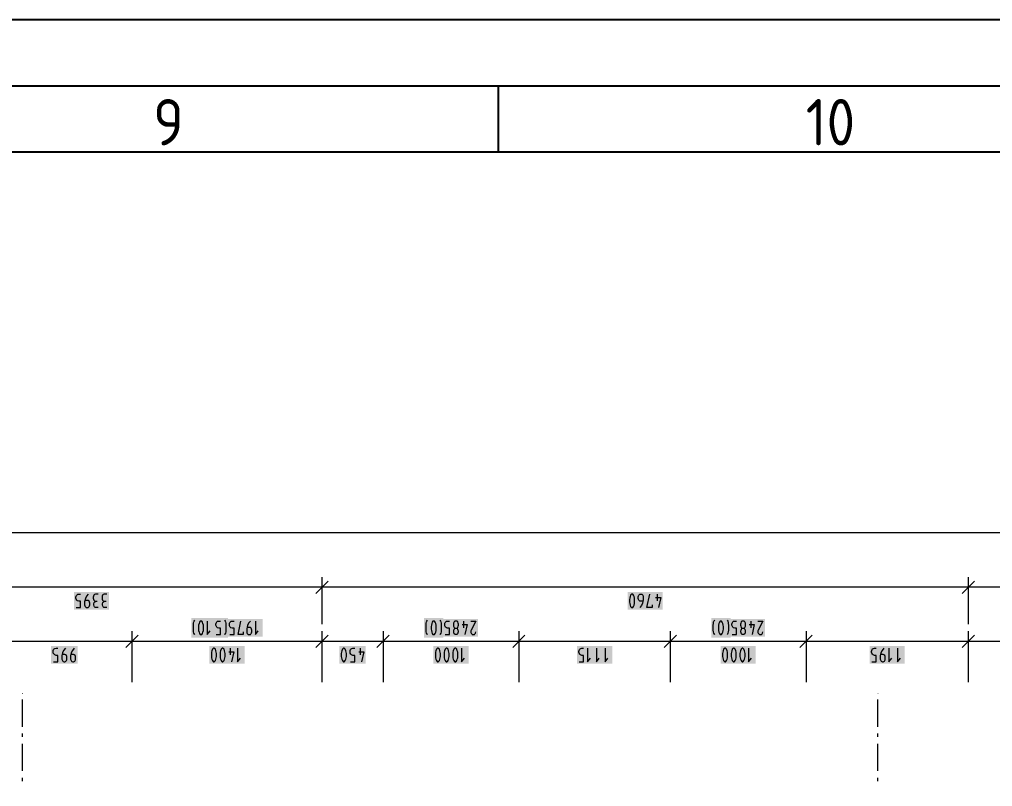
# Model space of a CAD drawing. Header units: millimetres. Extents: x 0 to 594, y 0 to 420.
# Drawn here: x 410.9 to 484.3, y 362.1 to 420 of the extents above; entities that cross this region are included whole.
import ezdxf

# ---------------------------------------------------------------- set-up
doc = ezdxf.new("R2010")
doc.units = ezdxf.units.MM
doc.header["$LTSCALE"] = 8
for name, color, linetype in [('035', 5, 'Continuous'), ('07', 7, 'Continuous'), ('PDF_Koty delkove', 7, 'Continuous'), ('PDF_Osy hlavni', 7, 'Continuous')]:
    doc.layers.add(name, color=color, linetype=linetype)
doc.styles.add('ISO Proportional', font='isocp.shx')

# ---------------------------------------------------------------- blocks, each defined once
blk = doc.blocks.new('IEC_border_a2')
at = {"layer": '035'}
for p, q in [((447, 415), (447, 410)), ((584, 410), (10, 410))]:
    blk.add_line(p, q, dxfattribs=at)
blk.add_lwpolyline([(0, 420), (594, 420), (594, 0), (0, 0)], close=True, dxfattribs=at)
at = {"layer": '07'}
blk.add_lwpolyline([(5, 415), (589, 415), (589, 5), (5, 5)], close=True, dxfattribs=at)
at = {"layer": '035', "style": 'ISO Proportional'}
for s, p in [('9', (420.959, 410.5)), ('10', (470.222, 410.5))]:
    blk.add_text(s, height=3.5, dxfattribs=at).set_placement(p)

msp = doc.modelspace()

# ---------------------------------------------------------------- linework, layer by layer
at = {"layer": 'PDF_Koty delkove', "lineweight": 18}
for points in [[(545.22, 381.27), (253.962, 381.27), (253.309, 381.27), (248.454, 381.27)], [(434.162, 377.625), (433.239, 376.702)], [(433.701, 377.932), (433.701, 377.164), (433.701, 376.395)], [(482.952, 377.625), (482.029, 376.702)], [(482.491, 377.932), (482.491, 377.164), (482.491, 376.395)], [(561.619, 377.164), (545.22, 377.164), (507.658, 377.164), (504.716, 377.164), (482.491, 377.164), (433.701, 377.164), (398.902, 377.164), (367.127, 377.164), (325.923, 377.164), (294.148, 377.164), (276.108, 377.164), (253.962, 377.164), (248.454, 377.164)], [(433.701, 377.164), (433.701, 376.805)], [(482.491, 377.164), (482.491, 376.805), (482.491, 374.366)], [(415.151, 375.626), (415.48, 375.626), (415.48, 376.104), (415.342, 376.104), (415.247, 376.139), (415.192, 376.19), (415.138, 376.275), (415.124, 376.343), (415.124, 376.411), (415.138, 376.48), (415.165, 376.548), (415.206, 376.599), (415.26, 376.634), (415.342, 376.651), (415.48, 376.651)], [(416.054, 376.651), (415.917, 376.48), (415.835, 376.309), (415.781, 376.07), (415.781, 375.83), (415.795, 375.762), (415.822, 375.711), (415.849, 375.677), (415.89, 375.642), (415.945, 375.626), (415.999, 375.626), (416.054, 375.642), (416.095, 375.677), (416.123, 375.711), (416.151, 375.762), (416.164, 375.83), (416.164, 375.967), (416.151, 376.035), (416.123, 376.104), (416.054, 376.155), (415.999, 376.172), (415.808, 376.172)], [(416.794, 376.651), (416.602, 376.651), (416.534, 376.616), (416.479, 376.565), (416.452, 376.48), (416.438, 376.411), (416.438, 376.343), (416.452, 376.257), (416.479, 376.19), (416.534, 376.139), (416.629, 376.104)], [(417.451, 376.651), (417.259, 376.651), (417.191, 376.616), (417.136, 376.565), (417.109, 376.48), (417.095, 376.411), (417.095, 376.343), (417.109, 376.257), (417.136, 376.19), (417.191, 376.139), (417.286, 376.104)], [(433.701, 376.805), (433.701, 374.366)], [(456.959, 375.814), (457, 375.711), (457.054, 375.642), (457.082, 375.626), (457.137, 375.626), (457.164, 375.642), (457.219, 375.711), (457.26, 375.814), (457.288, 375.934), (457.302, 376.035), (457.302, 376.24), (457.288, 376.343), (457.26, 376.462), (457.219, 376.565), (457.164, 376.634), (457.137, 376.651), (457.082, 376.651), (457.054, 376.634), (457, 376.565), (456.959, 376.462), (456.932, 376.343), (456.918, 376.24)], [(456.918, 376.24), (456.918, 376.035), (456.932, 375.934), (456.959, 375.814)], [(457.931, 376.104), (457.739, 376.104), (457.684, 376.121), (457.643, 376.155), (457.616, 376.19), (457.589, 376.24), (457.575, 376.309), (457.575, 376.445), (457.589, 376.514), (457.616, 376.565), (457.643, 376.599), (457.684, 376.634), (457.739, 376.651), (457.794, 376.651), (457.849, 376.634), (457.89, 376.599), (457.917, 376.565), (457.945, 376.514), (457.959, 376.445), (457.959, 376.206), (457.904, 375.967), (457.822, 375.796), (457.684, 375.626)], [(458.616, 375.83), (458.616, 375.626), (458.232, 375.626), (458.451, 376.651)], [(458.889, 376.377), (459.273, 376.377), (459.108, 375.626)], [(458.998, 376.651), (458.998, 376.139)], [(416.794, 375.626), (416.629, 375.626), (416.574, 375.642), (416.52, 375.677), (416.492, 375.729), (416.465, 375.83), (416.465, 375.899), (416.492, 376.001), (416.547, 376.07), (416.629, 376.104), (416.739, 376.104)], [(417.451, 375.626), (417.286, 375.626), (417.231, 375.642), (417.177, 375.677), (417.149, 375.729), (417.122, 375.83), (417.122, 375.899), (417.149, 376.001), (417.204, 376.07), (417.286, 376.104), (417.396, 376.104)], [(424.102, 373.591), (424.074, 373.625), (424.033, 373.694), (424.006, 373.795), (423.992, 373.932), (423.992, 374.274), (424.006, 374.445), (424.019, 374.547), (424.047, 374.616), (424.102, 374.684)], [(426.342, 374.684), (426.397, 374.616), (426.424, 374.547), (426.438, 374.445), (426.452, 374.274), (426.452, 373.932), (426.438, 373.795), (426.41, 373.694), (426.369, 373.625), (426.342, 373.591)], [(441.67, 373.591), (441.642, 373.625), (441.601, 373.694), (441.574, 373.795), (441.56, 373.932), (441.56, 374.274), (441.574, 374.445), (441.587, 374.547), (441.615, 374.616), (441.67, 374.684)], [(442.599, 374.684), (442.654, 374.616), (442.681, 374.547), (442.695, 374.445), (442.709, 374.274), (442.709, 373.932), (442.695, 373.795), (442.667, 373.694), (442.626, 373.625), (442.599, 373.591)], [(463.349, 373.591), (463.321, 373.625), (463.28, 373.694), (463.253, 373.795), (463.239, 373.932), (463.239, 374.274), (463.253, 374.445), (463.266, 374.547), (463.294, 374.616), (463.349, 374.684)], [(464.277, 374.684), (464.332, 374.616), (464.359, 374.547), (464.373, 374.445), (464.387, 374.274), (464.387, 373.932), (464.373, 373.795), (464.345, 373.694), (464.304, 373.625), (464.277, 373.591)], [(424.375, 374.205), (424.375, 374), (424.389, 373.899), (424.416, 373.779), (424.457, 373.676), (424.511, 373.607), (424.539, 373.591), (424.593, 373.591), (424.621, 373.607), (424.675, 373.676), (424.716, 373.779), (424.744, 373.899), (424.758, 374), (424.758, 374.205), (424.744, 374.307), (424.716, 374.427), (424.675, 374.53), (424.621, 374.599), (424.593, 374.616), (424.539, 374.616), (424.511, 374.599), (424.457, 374.53)], [(424.457, 374.53), (424.416, 374.427), (424.389, 374.307), (424.375, 374.205)], [(425.031, 374.616), (425.031, 373.591), (425.249, 373.864)], [(425.714, 373.591), (426.042, 373.591), (426.042, 374.069), (425.905, 374.069), (425.81, 374.104), (425.755, 374.155), (425.701, 374.24), (425.687, 374.307), (425.687, 374.376), (425.701, 374.445), (425.728, 374.512), (425.769, 374.564), (425.823, 374.599), (425.905, 374.616), (426.042, 374.616)], [(426.735, 373.591), (427.063, 373.591), (427.063, 374.069), (426.926, 374.069), (426.831, 374.104), (426.776, 374.155), (426.722, 374.24), (426.708, 374.307), (426.708, 374.376), (426.722, 374.445), (426.749, 374.512)], [(426.749, 374.512), (426.79, 374.564), (426.844, 374.599), (426.926, 374.616), (427.063, 374.616)], [(427.747, 373.795), (427.747, 373.591), (427.364, 373.591), (427.582, 374.616)], [(428.293, 374.616), (428.156, 374.445), (428.074, 374.274), (428.02, 374.035), (428.02, 373.795), (428.034, 373.727), (428.061, 373.676), (428.088, 373.642), (428.129, 373.607), (428.184, 373.591), (428.238, 373.591), (428.293, 373.607), (428.334, 373.642), (428.361, 373.676), (428.389, 373.727), (428.403, 373.795), (428.403, 373.932), (428.389, 374), (428.361, 374.069), (428.293, 374.12), (428.238, 374.137), (428.047, 374.137)], [(428.676, 374.616), (428.676, 373.591), (428.894, 373.864)], [(442.326, 374.205), (442.312, 374.307), (442.284, 374.427), (442.243, 374.53), (442.189, 374.599), (442.161, 374.616), (442.107, 374.616), (442.079, 374.599), (442.025, 374.53), (441.984, 374.427), (441.957, 374.307), (441.943, 374.205)], [(441.943, 374.205), (441.943, 374), (441.957, 373.899), (441.984, 373.779), (442.025, 373.676), (442.079, 373.607), (442.107, 373.591), (442.161, 373.591), (442.189, 373.607), (442.243, 373.676), (442.284, 373.779), (442.312, 373.899), (442.326, 374), (442.326, 374.205)], [(442.992, 373.591), (443.32, 373.591), (443.32, 374.069), (443.183, 374.069), (443.088, 374.104), (443.033, 374.155), (442.979, 374.24), (442.965, 374.307), (442.965, 374.376), (442.979, 374.445), (443.006, 374.512), (443.047, 374.564), (443.101, 374.599), (443.183, 374.616), (443.32, 374.616)], [(443.976, 373.795), (443.962, 373.727), (443.935, 373.659), (443.88, 373.607), (443.839, 373.591), (443.785, 373.591), (443.744, 373.607), (443.689, 373.659), (443.662, 373.727), (443.648, 373.795), (443.648, 373.864), (443.662, 373.932), (443.689, 374), (443.73, 374.051), (443.757, 374.069)], [(443.867, 374.069), (443.894, 374.051), (443.935, 374), (443.962, 373.932), (443.976, 373.864), (443.976, 373.795)], [(444.277, 374.342), (444.66, 374.342), (444.495, 373.591)], [(444.386, 374.616), (444.386, 374.104)], [(444.933, 374.616), (445.316, 374.616), (444.96, 373.932), (444.933, 373.864), (444.933, 373.761), (444.96, 373.694), (445.001, 373.642), (445.042, 373.607), (445.097, 373.591), (445.151, 373.591), (445.206, 373.607), (445.247, 373.642), (445.288, 373.694), (445.316, 373.795)], [(463.622, 374.205), (463.622, 374), (463.636, 373.899), (463.663, 373.779), (463.704, 373.676), (463.758, 373.607), (463.786, 373.591), (463.84, 373.591), (463.868, 373.607), (463.922, 373.676), (463.963, 373.779), (463.991, 373.899), (464.004, 374), (464.004, 374.205), (463.991, 374.307), (463.963, 374.427), (463.922, 374.53), (463.868, 374.599), (463.84, 374.616), (463.786, 374.616), (463.758, 374.599), (463.704, 374.53), (463.663, 374.427), (463.636, 374.307), (463.622, 374.205)], [(464.67, 373.591), (464.998, 373.591), (464.998, 374.069), (464.861, 374.069), (464.766, 374.104), (464.711, 374.155), (464.657, 374.24), (464.643, 374.307), (464.643, 374.376), (464.657, 374.445), (464.684, 374.512), (464.725, 374.564), (464.779, 374.599), (464.861, 374.616), (464.998, 374.616)], [(465.463, 373.591), (465.422, 373.607), (465.367, 373.659), (465.34, 373.727), (465.326, 373.795), (465.326, 373.864), (465.34, 373.932), (465.367, 374), (465.408, 374.051), (465.435, 374.069)], [(465.545, 374.069), (465.572, 374.051), (465.613, 374), (465.64, 373.932), (465.654, 373.864), (465.654, 373.795), (465.64, 373.727), (465.613, 373.659), (465.558, 373.607), (465.517, 373.591), (465.463, 373.591)], [(465.955, 374.342), (466.338, 374.342), (466.173, 373.591)], [(466.064, 374.616), (466.064, 374.104)], [(466.611, 374.616), (466.994, 374.616), (466.638, 373.932), (466.611, 373.864), (466.611, 373.761), (466.638, 373.694), (466.679, 373.642), (466.72, 373.607), (466.775, 373.591), (466.829, 373.591), (466.884, 373.607), (466.925, 373.642), (466.966, 373.694), (466.994, 373.795)], [(419.812, 373.54), (418.89, 372.617)], [(419.351, 373.847), (419.351, 373.079), (419.351, 372.31)], [(434.162, 373.54), (433.239, 372.617)], [(433.701, 373.847), (433.701, 373.079), (433.701, 372.31)], [(438.774, 373.54), (437.852, 372.617)], [(438.313, 373.847), (438.313, 373.079), (438.313, 372.31)], [(449.024, 373.54), (448.102, 372.617)], [(448.563, 373.847), (448.563, 373.079), (448.563, 372.31)], [(460.453, 373.54), (459.53, 372.617)], [(459.992, 373.847), (459.992, 373.079), (459.992, 372.31)], [(470.703, 373.54), (469.78, 372.617)], [(470.242, 373.847), (470.242, 373.079), (470.242, 372.31)], [(482.952, 373.54), (482.029, 372.617)], [(482.491, 373.847), (482.491, 373.079), (482.491, 372.31)], [(486.982, 373.079), (482.804, 373.079), (482.491, 373.079), (481.664, 373.079), (475.941, 373.079), (474.572, 373.079), (470.242, 373.079), (459.992, 373.079), (448.563, 373.079), (438.313, 373.079), (433.701, 373.079), (419.351, 373.079), (409.152, 373.079)], [(413.43, 371.541), (413.758, 371.541), (413.758, 372.019), (413.621, 372.019), (413.526, 372.054), (413.471, 372.105), (413.416, 372.19), (413.402, 372.258), (413.402, 372.326), (413.416, 372.395), (413.443, 372.463), (413.485, 372.514), (413.539, 372.549), (413.621, 372.566), (413.758, 372.566)], [(414.333, 372.566), (414.196, 372.395), (414.114, 372.224), (414.059, 371.985), (414.059, 371.745), (414.073, 371.677), (414.101, 371.626), (414.128, 371.592), (414.169, 371.557), (414.224, 371.541), (414.278, 371.541), (414.333, 371.557), (414.374, 371.592), (414.401, 371.626), (414.429, 371.677), (414.443, 371.745), (414.443, 371.882), (414.429, 371.95)], [(414.99, 372.566), (414.853, 372.395), (414.771, 372.224), (414.717, 371.985), (414.717, 371.745), (414.73, 371.677), (414.758, 371.626), (414.785, 371.592), (414.826, 371.557), (414.881, 371.541), (414.935, 371.541), (414.99, 371.557), (415.031, 371.592), (415.058, 371.626), (415.086, 371.677), (415.1, 371.745), (415.1, 371.882), (415.086, 371.95), (415.058, 372.019), (414.99, 372.07), (414.935, 372.087), (414.744, 372.087)], [(419.351, 373.079), (419.351, 372.72), (419.351, 370.004)], [(425.69, 371.729), (425.718, 371.849), (425.732, 371.95), (425.732, 372.155), (425.718, 372.258), (425.69, 372.377), (425.649, 372.48), (425.595, 372.549), (425.567, 372.566), (425.513, 372.566), (425.485, 372.549), (425.43, 372.48), (425.389, 372.377), (425.362, 372.258), (425.348, 372.155)], [(426.772, 372.566), (426.772, 372.054)], [(427.319, 372.566), (427.319, 371.541), (427.538, 371.814)], [(433.701, 373.079), (433.701, 372.72), (433.701, 370.004)], [(435.541, 372.155), (435.528, 372.258), (435.5, 372.377), (435.459, 372.48), (435.404, 372.549), (435.376, 372.566), (435.322, 372.566), (435.294, 372.549), (435.24, 372.48), (435.199, 372.377), (435.172, 372.258), (435.158, 372.155)], [(435.842, 371.541), (436.171, 371.541), (436.171, 372.019), (436.033, 372.019), (435.938, 372.054), (435.883, 372.105), (435.829, 372.19), (435.815, 372.258), (435.815, 372.326), (435.829, 372.395), (435.856, 372.463), (435.897, 372.514), (435.951, 372.549), (436.033, 372.566), (436.171, 372.566)], [(436.581, 372.566), (436.581, 372.054)], [(438.313, 373.079), (438.313, 372.72), (438.313, 370.004)], [(442.602, 372.377), (442.561, 372.48), (442.507, 372.549), (442.479, 372.566), (442.425, 372.566), (442.397, 372.549), (442.343, 372.48), (442.302, 372.377), (442.275, 372.258), (442.261, 372.155)], [(443.958, 372.155), (443.944, 372.258), (443.916, 372.377), (443.875, 372.48), (443.821, 372.549), (443.793, 372.566), (443.739, 372.566), (443.711, 372.549), (443.657, 372.48), (443.616, 372.377), (443.589, 372.258), (443.575, 372.155)], [(444.232, 372.566), (444.232, 371.541), (444.45, 371.814)], [(448.563, 373.079), (448.563, 372.72), (448.563, 370.004)], [(453.127, 371.541), (453.455, 371.541), (453.455, 372.019), (453.318, 372.019), (453.223, 372.054), (453.168, 372.105), (453.114, 372.19), (453.1, 372.258), (453.1, 372.326), (453.114, 372.395), (453.141, 372.463), (453.182, 372.514), (453.236, 372.549), (453.318, 372.566), (453.455, 372.566)], [(453.757, 372.566), (453.757, 371.541), (453.975, 371.814)], [(454.414, 372.566), (454.414, 371.541), (454.632, 371.814)], [(455.071, 372.566), (455.071, 371.541), (455.289, 371.814)], [(459.992, 373.079), (459.992, 372.72), (459.992, 370.004)], [(463.939, 372.155), (463.939, 371.95), (463.953, 371.849), (463.98, 371.729), (464.021, 371.626), (464.075, 371.557), (464.103, 371.541), (464.158, 371.541), (464.186, 371.557), (464.24, 371.626), (464.281, 371.729), (464.309, 371.849), (464.323, 371.95), (464.323, 372.155), (464.309, 372.258), (464.281, 372.377), (464.24, 372.48), (464.186, 372.549), (464.158, 372.566), (464.103, 372.566), (464.075, 372.549)], [(464.075, 372.549), (464.021, 372.48), (463.98, 372.377), (463.953, 372.258), (463.939, 372.155)], [(465.253, 372.155), (465.253, 371.95), (465.267, 371.849), (465.294, 371.729), (465.335, 371.626), (465.39, 371.557), (465.417, 371.541), (465.472, 371.541), (465.5, 371.557), (465.554, 371.626), (465.595, 371.729), (465.623, 371.849), (465.637, 371.95), (465.637, 372.155), (465.623, 372.258), (465.595, 372.377), (465.554, 372.48), (465.5, 372.549), (465.472, 372.566)], [(465.472, 372.566), (465.417, 372.566), (465.39, 372.549), (465.335, 372.48), (465.294, 372.377), (465.267, 372.258), (465.253, 372.155)], [(465.91, 372.566), (465.91, 371.541), (466.129, 371.814)], [(470.242, 373.079), (470.242, 372.72), (470.242, 370.004)], [(475.216, 371.541), (475.544, 371.541), (475.544, 372.019), (475.407, 372.019), (475.312, 372.054), (475.257, 372.105), (475.203, 372.19), (475.189, 372.258), (475.189, 372.326), (475.203, 372.395), (475.23, 372.463), (475.271, 372.514), (475.325, 372.549), (475.407, 372.566), (475.544, 372.566)], [(476.119, 372.566), (475.982, 372.395), (475.9, 372.224), (475.846, 371.985), (475.846, 371.745), (475.86, 371.677)], [(476.503, 372.566), (476.503, 371.541), (476.721, 371.814)], [(477.16, 372.566), (477.16, 371.541), (477.378, 371.814)], [(482.491, 373.079), (482.491, 372.72), (482.491, 370.004)], [(414.429, 371.95), (414.401, 372.019), (414.333, 372.07), (414.278, 372.087), (414.087, 372.087)], [(425.348, 372.155), (425.348, 371.95), (425.362, 371.849), (425.389, 371.729), (425.43, 371.626), (425.485, 371.557), (425.513, 371.541), (425.567, 371.541), (425.595, 371.557), (425.649, 371.626), (425.69, 371.729)], [(426.662, 372.292), (427.046, 372.292), (426.881, 371.541)], [(435.158, 372.155), (435.158, 371.95), (435.172, 371.849), (435.199, 371.729), (435.24, 371.626), (435.294, 371.557), (435.322, 371.541), (435.376, 371.541), (435.404, 371.557), (435.459, 371.626), (435.5, 371.729), (435.528, 371.849), (435.541, 371.95), (435.541, 372.155)], [(436.472, 372.292), (436.856, 372.292), (436.69, 371.541)], [(442.261, 372.155), (442.261, 371.95), (442.275, 371.849), (442.302, 371.729), (442.343, 371.626), (442.397, 371.557), (442.425, 371.541), (442.479, 371.541), (442.507, 371.557), (442.561, 371.626), (442.602, 371.729), (442.63, 371.849), (442.644, 371.95), (442.644, 372.155), (442.63, 372.258), (442.602, 372.377)], [(443.575, 372.155), (443.575, 371.95), (443.589, 371.849), (443.616, 371.729), (443.657, 371.626), (443.711, 371.557), (443.739, 371.541), (443.793, 371.541), (443.821, 371.557), (443.875, 371.626), (443.916, 371.729), (443.944, 371.849), (443.958, 371.95), (443.958, 372.155)], [(475.86, 371.677), (475.887, 371.626), (475.914, 371.592), (475.955, 371.557), (476.01, 371.541), (476.064, 371.541), (476.119, 371.557), (476.16, 371.592), (476.187, 371.626), (476.215, 371.677), (476.229, 371.745), (476.229, 371.882), (476.215, 371.95), (476.187, 372.019), (476.119, 372.07), (476.064, 372.087), (475.873, 372.087)]]:
    msp.add_lwpolyline(points, dxfattribs=at)
for points in [[(443.621, 374.376), (443.621, 374.307), (443.635, 374.222), (443.675, 374.137), (443.73, 374.086), (443.757, 374.069), (443.867, 374.069), (443.894, 374.086), (443.949, 374.137), (443.99, 374.222), (444.004, 374.307), (444.004, 374.376), (443.99, 374.461), (443.949, 374.547), (443.894, 374.599), (443.839, 374.616), (443.785, 374.616), (443.73, 374.599), (443.675, 374.547), (443.635, 374.461)], [(465.299, 374.376), (465.299, 374.307), (465.313, 374.222), (465.353, 374.137), (465.408, 374.086), (465.435, 374.069), (465.545, 374.069), (465.572, 374.086), (465.627, 374.137), (465.668, 374.222), (465.682, 374.307), (465.682, 374.376), (465.668, 374.461), (465.627, 374.547), (465.572, 374.599), (465.517, 374.616), (465.463, 374.616), (465.408, 374.599), (465.353, 374.547), (465.313, 374.461)], [(426.005, 372.155), (426.005, 371.95), (426.019, 371.849), (426.046, 371.729), (426.087, 371.626), (426.142, 371.557), (426.17, 371.541), (426.224, 371.541), (426.252, 371.557), (426.306, 371.626), (426.347, 371.729), (426.375, 371.849), (426.389, 371.95), (426.389, 372.155), (426.375, 372.258), (426.347, 372.377), (426.306, 372.48), (426.252, 372.549), (426.224, 372.566), (426.17, 372.566), (426.142, 372.549), (426.087, 372.48), (426.046, 372.377), (426.019, 372.258)], [(442.918, 372.155), (442.918, 371.95), (442.932, 371.849), (442.959, 371.729), (443, 371.626), (443.054, 371.557), (443.082, 371.541), (443.136, 371.541), (443.164, 371.557), (443.218, 371.626), (443.259, 371.729), (443.287, 371.849), (443.301, 371.95), (443.301, 372.155), (443.287, 372.258), (443.259, 372.377), (443.218, 372.48), (443.164, 372.549), (443.136, 372.566), (443.082, 372.566), (443.054, 372.549), (443, 372.48), (442.959, 372.377), (442.932, 372.258)], [(464.596, 372.155), (464.596, 371.95), (464.61, 371.849), (464.637, 371.729), (464.678, 371.626), (464.733, 371.557), (464.76, 371.541), (464.815, 371.541), (464.843, 371.557), (464.897, 371.626), (464.938, 371.729), (464.966, 371.849), (464.98, 371.95), (464.98, 372.155), (464.966, 372.258), (464.938, 372.377), (464.897, 372.48), (464.843, 372.549), (464.815, 372.566), (464.76, 372.566), (464.733, 372.549), (464.678, 372.48), (464.637, 372.377), (464.61, 372.258)]]:
    msp.add_lwpolyline(points, close=True, dxfattribs=at)
at = {"layer": 'PDF_Koty delkove', "color": 7, "lineweight": 18, "true_color": 0xffffff, "transparency": 33554559}
for points in [[(417.632, 376.805), (414.97, 376.805), (417.632, 375.472), (414.97, 375.472)], [(459.427, 376.805), (456.765, 376.805), (459.427, 375.472), (456.765, 375.472)], [(426.606, 374.838), (423.839, 374.838), (426.606, 373.369), (423.839, 373.369)], [(429.213, 374.77), (426.555, 374.77), (429.213, 373.437), (426.555, 373.437)], [(442.862, 374.838), (441.407, 374.838), (442.862, 373.369), (441.407, 373.369)], [(445.469, 374.77), (442.811, 374.77), (445.469, 373.437), (442.811, 373.437)], [(464.541, 374.838), (463.085, 374.838), (464.541, 373.369), (463.085, 373.369)], [(467.148, 374.77), (464.49, 374.77), (467.148, 373.437), (464.49, 373.437)], [(415.254, 372.72), (413.249, 372.72), (415.254, 371.387), (413.249, 371.387)], [(427.857, 372.72), (425.195, 372.72), (427.857, 371.387), (425.195, 371.387)], [(437.009, 372.72), (435.004, 372.72), (437.009, 371.387), (435.004, 371.387)], [(444.769, 372.72), (442.107, 372.72), (444.769, 371.387), (442.107, 371.387)], [(455.608, 372.72), (452.946, 372.72), (455.608, 371.387), (452.946, 371.387)], [(466.448, 372.72), (463.786, 372.72), (466.448, 371.387), (463.786, 371.387)], [(477.697, 372.72), (475.035, 372.72), (477.697, 371.387), (475.035, 371.387)]]:
    msp.add_solid(points, dxfattribs=at)
at = {"layer": 'PDF_Osy hlavni', "lineweight": 18}
for points in [[(411.1, 366.637), (411.1, 368.687)], [(475.674, 366.637), (475.674, 368.687)], [(411.1, 365.868), (411.1, 366.124)], [(475.674, 365.868), (475.674, 366.124)], [(411.1, 363.306), (411.1, 365.356)], [(475.674, 363.306), (475.674, 365.356)], [(411.1, 362.537), (411.1, 362.793)], [(475.674, 362.537), (475.674, 362.793)]]:
    msp.add_lwpolyline(points, dxfattribs=at)
at = {"layer": 'PDF_Osy hlavni', "lineweight": 18, "transparency": 33554559}
for points in [[(411.1, 369.089), (411.053, 369.135), (411.146, 369.135), (411.1, 369.181)], [(475.674, 369.089), (475.628, 369.135), (475.72, 369.135), (475.674, 369.181)]]:
    msp.add_solid(points, dxfattribs=at)

# ---------------------------------------------------------------- block references
msp.add_blockref('IEC_border_a2', (0, 0))

doc.saveas('drawing.dxf')
